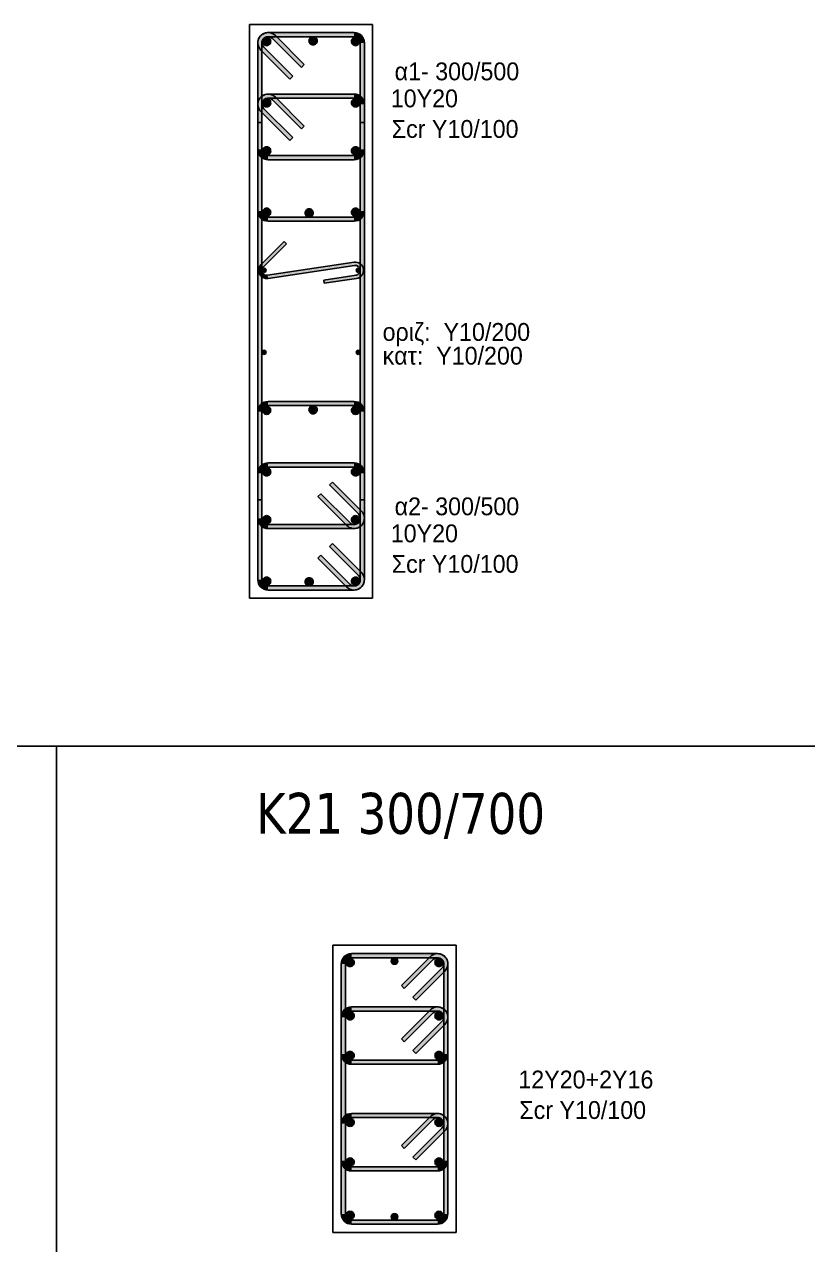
# Model space of a CAD drawing. Header units: millimetres. Extents: x -2171 to 1563, y -1758 to -1505.
# Drawn here: x 288.36 to 297.92, y -1616.66 to -1601.78 of the extents above; entities that cross this region are included whole.
import ezdxf

# ---------------------------------------------------------------- set-up
doc = ezdxf.new("R2010")
doc.units = ezdxf.units.MM
for name, color, linetype in [('Col_Det', 7, 'Continuous'), ('Col_Det_Fill', 7, 'Continuous'), ('Geo_Col_Pro_1', 7, 'Continuous'), ('pinakaki', 153, 'Continuous')]:
    doc.layers.add(name, color=color, linetype=linetype)
doc.styles.add('S1Arl22_b_934_161', font='arial.ttf', dxfattribs={"width": 0.933629, "height": 0.002175})
doc.styles.get("Standard").update_dxf_attribs({"font": 'tahoma.ttf'})

msp = doc.modelspace()

# ---------------------------------------------------------------- hatches: boundary and pattern name
at = {"layer": 'Col_Det_Fill'}
for color, points in [(252, [(291.3865, -1601.9473), (291.4218, -1601.912, 0.6681786), (291.2084, -1602.0004), (291.2584, -1602.0004, -0.6681786)]), (252, [(291.3334, -1601.9254), (291.3334, -1601.8754, 0.6681786), (291.245, -1602.0887), (291.2804, -1602.0534, -0.6681786)]), (252, [(292.3834, -1601.9254), (292.3834, -1601.8754), (291.3334, -1601.8754), (291.3334, -1601.9254)]), (252, [(292.4584, -1602.0004), (292.5084, -1602.0004, 0.4142136), (292.3834, -1601.8754), (292.3834, -1601.9254, -0.4142136)]), (252, [(291.2584, -1602.0004), (291.2084, -1602.0004), (291.2084, -1604.0504), (291.2584, -1604.0504)]), (12, [(291.3157, -1601.9327, 0.4142136), (291.2657, -1601.9827, 0.4142136), (291.3157, -1602.0327, 0.4142136), (291.3657, -1601.9827, 0.4142136)]), (252, [(291.74, -1602.3009), (291.7754, -1602.2655), (291.4218, -1601.912), (291.3865, -1601.9473)]), (133, [(291.8825, -1601.9254, 0.4142136), (291.8325, -1601.9754, 0.4142136), (291.8825, -1602.0254, 0.4142136), (291.9325, -1601.9754, 0.4142136)]), (12, [(292.4011, -1601.9327, 0.4142136), (292.3511, -1601.9827, 0.4142136), (292.4011, -1602.0327, 0.4142136), (292.4511, -1601.9827, 0.4142136)]), (252, [(292.4584, -1604.0504), (292.5084, -1604.0504), (292.5084, -1602.0004), (292.4584, -1602.0004)]), (252, [(291.2804, -1602.0534), (291.245, -1602.0887), (291.5986, -1602.4423), (291.6339, -1602.4069)]), (252, [(291.3865, -1602.6973), (291.4218, -1602.662, 0.6681786), (291.2084, -1602.7504), (291.2584, -1602.7504, -0.6681786)]), (252, [(291.3334, -1602.6754), (291.3334, -1602.6254, 0.6681786), (291.245, -1602.8387), (291.2804, -1602.8034, -0.6681786)]), (252, [(292.3834, -1602.6754), (292.3834, -1602.6254), (291.3334, -1602.6254), (291.3334, -1602.6754)]), (252, [(292.4584, -1602.7504), (292.5084, -1602.7504, 0.4142136), (292.3834, -1602.6254), (292.3834, -1602.6754, -0.4142136)]), (252, [(291.2584, -1602.7504), (291.2084, -1602.7504), (291.2084, -1603.3004), (291.2584, -1603.3004)]), (56, [(291.3157, -1602.6827, 0.4142136), (291.2657, -1602.7327, 0.4142136), (291.3157, -1602.7827, 0.4142136), (291.3657, -1602.7327, 0.4142136)]), (252, [(291.74, -1603.0509), (291.7754, -1603.0155), (291.4218, -1602.662), (291.3865, -1602.6973)]), (56, [(292.4011, -1602.6827, 0.4142136), (292.3511, -1602.7327, 0.4142136), (292.4011, -1602.7827, 0.4142136), (292.4511, -1602.7327, 0.4142136)]), (252, [(292.4584, -1603.3004), (292.5084, -1603.3004), (292.5084, -1602.7504), (292.4584, -1602.7504)]), (252, [(291.2804, -1602.8034), (291.245, -1602.8387), (291.5986, -1603.1923), (291.6339, -1603.1569)]), (252, [(291.2584, -1602.9738), (291.2084, -1602.9738), (291.2084, -1607.5769), (291.2584, -1607.5769)]), (252, [(292.4584, -1607.5769), (292.5084, -1607.5769), (292.5084, -1602.9738), (292.4584, -1602.9738)]), (252, [(291.2584, -1603.3004), (291.2084, -1603.3004, 0.4142136), (291.3334, -1603.4254), (291.3334, -1603.3754, -0.4142136)]), (56, [(291.3157, -1603.268, 0.4142136), (291.2657, -1603.318, 0.4142136), (291.3157, -1603.368, 0.4142136), (291.3657, -1603.318, 0.4142136)]), (252, [(291.3334, -1603.3754), (291.3334, -1603.4254), (292.3834, -1603.4254), (292.3834, -1603.3754)]), (56, [(292.4011, -1603.268, 0.4142136), (292.3511, -1603.318, 0.4142136), (292.4011, -1603.368, 0.4142136), (292.4511, -1603.318, 0.4142136)]), (252, [(292.3834, -1603.3754), (292.3834, -1603.4254, 0.4142136), (292.5084, -1603.3004), (292.4584, -1603.3004, -0.4142136)]), (252, [(291.2584, -1604.0504), (291.2084, -1604.0504, 0.4142136), (291.3334, -1604.1754), (291.3334, -1604.1254, -0.4142136)]), (12, [(291.3157, -1604.018, 0.4142136), (291.2657, -1604.068, 0.4142136), (291.3157, -1604.118, 0.4142136), (291.3657, -1604.068, 0.4142136)]), (133, [(291.8343, -1604.0254, 0.4142136), (291.7843, -1604.0754, 0.4142136), (291.8343, -1604.1254, 0.4142136), (291.8843, -1604.0754, 0.4142136)]), (12, [(292.4011, -1604.018, 0.4142136), (292.3511, -1604.068, 0.4142136), (292.4011, -1604.118, 0.4142136), (292.4511, -1604.068, 0.4142136)]), (252, [(292.3834, -1604.1254), (292.3834, -1604.1754, 0.4142136), (292.5084, -1604.0504), (292.4584, -1604.0504, -0.4142136)]), (252, [(291.3334, -1604.1254), (291.3334, -1604.1754), (292.3834, -1604.1754), (292.3834, -1604.1254)]), (252, [(291.2477, -1604.7049), (291.276, -1604.7332), (291.5588, -1604.4503), (291.5306, -1604.4221)]), (252, [(291.3332, -1604.8745), (291.3273, -1604.8349, -0.7233449), (291.276, -1604.7332), (291.2477, -1604.7049, 0.7233449)]), (252, [(292.3895, -1604.7163), (292.3836, -1604.6767), (291.3273, -1604.8349), (291.3332, -1604.8745)]), (252, [(292.4073, -1604.8349), (292.4132, -1604.8745, 1), (292.3836, -1604.6767), (292.3895, -1604.7163, -1)]), (133, [(291.2834, -1604.8006, 0.4142136), (291.3084, -1604.7756, 0.4142136), (291.2834, -1604.7506, 0.4142136), (291.2584, -1604.7756, 0.4142136)]), (252, [(292.0117, -1604.8942), (292.0176, -1604.9338), (292.4132, -1604.8745), (292.4073, -1604.8349)]), (133, [(292.4334, -1604.8006, 0.4142136), (292.4584, -1604.7756, 0.4142136), (292.4334, -1604.7506, 0.4142136), (292.4084, -1604.7756, 0.4142136)]), (133, [(291.2834, -1605.8001, 0.4142136), (291.3084, -1605.7751, 0.4142136), (291.2834, -1605.7501, 0.4142136), (291.2584, -1605.7751, 0.4142136)]), (133, [(292.4334, -1605.8001, 0.4142136), (292.4584, -1605.7751, 0.4142136), (292.4334, -1605.7501, 0.4142136), (292.4084, -1605.7751, 0.4142136)]), (252, [(291.3334, -1606.4254), (291.3334, -1606.3754, 0.4142136), (291.2084, -1606.5004), (291.2584, -1606.5004, -0.4142136)]), (252, [(291.2584, -1606.5004), (291.2084, -1606.5004), (291.2084, -1608.5504), (291.2584, -1608.5504)]), (12, [(291.3157, -1606.5327, 0.4142136), (291.3657, -1606.4827, 0.4142136), (291.3157, -1606.4327, 0.4142136), (291.2657, -1606.4827, 0.4142136)]), (252, [(292.3834, -1606.4254), (292.3834, -1606.3754), (291.3334, -1606.3754), (291.3334, -1606.4254)]), (133, [(291.8825, -1606.5254, 0.4142136), (291.9325, -1606.4754, 0.4142136), (291.8825, -1606.4254, 0.4142136), (291.8325, -1606.4754, 0.4142136)]), (12, [(292.4011, -1606.5327, 0.4142136), (292.4511, -1606.4827, 0.4142136), (292.4011, -1606.4327, 0.4142136), (292.3511, -1606.4827, 0.4142136)]), (252, [(292.4584, -1606.5004), (292.5084, -1606.5004, 0.4142136), (292.3834, -1606.3754), (292.3834, -1606.4254, -0.4142136)]), (252, [(292.4584, -1608.5504), (292.5084, -1608.5504), (292.5084, -1606.5004), (292.4584, -1606.5004)]), (252, [(291.3334, -1607.1754), (291.3334, -1607.1254, 0.4142136), (291.2084, -1607.2504), (291.2584, -1607.2504, -0.4142136)]), (56, [(291.3157, -1607.2827, 0.4142136), (291.3657, -1607.2327, 0.4142136), (291.3157, -1607.1827, 0.4142136), (291.2657, -1607.2327, 0.4142136)]), (252, [(292.3834, -1607.1754), (292.3834, -1607.1254), (291.3334, -1607.1254), (291.3334, -1607.1754)]), (56, [(292.4011, -1607.2827, 0.4142136), (292.4511, -1607.2327, 0.4142136), (292.4011, -1607.1827, 0.4142136), (292.3511, -1607.2327, 0.4142136)]), (252, [(292.4584, -1607.2504), (292.5084, -1607.2504, 0.4142136), (292.3834, -1607.1254), (292.3834, -1607.1754, -0.4142136)]), (252, [(291.2584, -1607.2504), (291.2084, -1607.2504), (291.2084, -1607.8004), (291.2584, -1607.8004)]), (252, [(292.4365, -1607.7473), (292.4718, -1607.712), (292.1183, -1607.3584), (292.0829, -1607.3938)]), (252, [(292.4584, -1607.8004), (292.5084, -1607.8004), (292.5084, -1607.2504), (292.4584, -1607.2504)]), (252, [(291.9768, -1607.4998), (291.9415, -1607.5352), (292.295, -1607.8887), (292.3304, -1607.8534)]), (252, [(291.2584, -1607.8004), (291.2084, -1607.8004, 0.4142136), (291.3334, -1607.9254), (291.3334, -1607.8754, -0.4142136)]), (56, [(291.3157, -1607.868, 0.4142136), (291.3657, -1607.818, 0.4142136), (291.3157, -1607.768, 0.4142136), (291.2657, -1607.818, 0.4142136)]), (252, [(292.3304, -1607.8534), (292.295, -1607.8887, 0.6681786), (292.5084, -1607.8004), (292.4584, -1607.8004, -0.6681786)]), (56, [(292.4011, -1607.868, 0.4142136), (292.4511, -1607.818, 0.4142136), (292.4011, -1607.768, 0.4142136), (292.3511, -1607.818, 0.4142136)]), (252, [(292.3834, -1607.8754), (292.3834, -1607.9254, 0.6681786), (292.4718, -1607.712), (292.4365, -1607.7473, -0.6681786)]), (252, [(291.3334, -1607.8754), (291.3334, -1607.9254), (292.3834, -1607.9254), (292.3834, -1607.8754)]), (252, [(292.4365, -1608.4973), (292.4718, -1608.462), (292.1183, -1608.1084), (292.0829, -1608.1438)]), (252, [(291.9768, -1608.2498), (291.9415, -1608.2852), (292.295, -1608.6387), (292.3304, -1608.6034)]), (252, [(291.2584, -1608.5504), (291.2084, -1608.5504, 0.4142136), (291.3334, -1608.6754), (291.3334, -1608.6254, -0.4142136)]), (12, [(291.3157, -1608.618, 0.4142136), (291.3657, -1608.568, 0.4142136), (291.3157, -1608.518, 0.4142136), (291.2657, -1608.568, 0.4142136)]), (133, [(291.8343, -1608.6254, 0.4142136), (291.8843, -1608.5754, 0.4142136), (291.8343, -1608.5254, 0.4142136), (291.7843, -1608.5754, 0.4142136)]), (252, [(292.3304, -1608.6034), (292.295, -1608.6387, 0.6681786), (292.5084, -1608.5504), (292.4584, -1608.5504, -0.6681786)]), (12, [(292.4011, -1608.618, 0.4142136), (292.4511, -1608.568, 0.4142136), (292.4011, -1608.518, 0.4142136), (292.3511, -1608.568, 0.4142136)]), (252, [(292.3834, -1608.6254), (292.3834, -1608.6754, 0.6681786), (292.4718, -1608.462), (292.4365, -1608.4973, -0.6681786)]), (252, [(291.3334, -1608.6254), (291.3334, -1608.6754), (292.3834, -1608.6754), (292.3834, -1608.6254)]), (252, [(292.2768, -1613.2359), (292.2268, -1613.2359, -0.4142136), (292.3518, -1613.1109), (292.3518, -1613.1609, 0.4142136)]), (12, [(292.3841, -1613.2182, 0.4142136), (292.3341, -1613.1682, 0.4142136), (292.2841, -1613.2182, 0.4142136), (292.3341, -1613.2682, 0.4142136)]), (252, [(292.3518, -1613.1609), (292.3518, -1613.1109), (293.4018, -1613.1109), (293.4018, -1613.1609)]), (12, [(292.9169, -1613.2009, 0.4142136), (292.8769, -1613.1609, 0.4142136), (292.8369, -1613.2009, 0.4142136), (292.8769, -1613.2409, 0.4142136)]), (252, [(292.9952, -1613.5364), (292.9599, -1613.501), (293.3134, -1613.1475), (293.3488, -1613.1828)]), (252, [(293.3488, -1613.1828), (293.3134, -1613.1475, -0.6681786), (293.5268, -1613.2359), (293.4768, -1613.2359, 0.6681786)]), (12, [(293.4695, -1613.2182, 0.4142136), (293.4195, -1613.1682, 0.4142136), (293.3695, -1613.2182, 0.4142136), (293.4195, -1613.2682, 0.4142136)]), (252, [(293.4018, -1613.1609), (293.4018, -1613.1109, -0.6681786), (293.4902, -1613.3243), (293.4548, -1613.2889, 0.6681786)]), (252, [(292.2768, -1616.2859), (292.2268, -1616.2859), (292.2268, -1613.2359), (292.2768, -1613.2359)]), (252, [(293.4548, -1613.2889), (293.4902, -1613.3243), (293.1366, -1613.6778), (293.1013, -1613.6425)]), (252, [(293.4768, -1613.2359), (293.5268, -1613.2359), (293.5268, -1616.2859), (293.4768, -1616.2859)]), (252, [(292.2768, -1613.8859), (292.2268, -1613.8859, -0.4142136), (292.3518, -1613.7609), (292.3518, -1613.8109, 0.4142136)]), (252, [(292.3518, -1613.8109), (292.3518, -1613.7609), (293.4018, -1613.7609), (293.4018, -1613.8109)]), (252, [(293.3488, -1613.8328), (293.3134, -1613.7975, -0.6681786), (293.5268, -1613.8859), (293.4768, -1613.8859, 0.6681786)]), (252, [(293.4018, -1613.8109), (293.4018, -1613.7609, -0.6681786), (293.4902, -1613.9743), (293.4548, -1613.9389, 0.6681786)]), (252, [(292.2768, -1614.3359), (292.2268, -1614.3359), (292.2268, -1613.8859), (292.2768, -1613.8859)]), (56, [(292.3841, -1613.8682, 0.4142136), (292.3341, -1613.8182, 0.4142136), (292.2841, -1613.8682, 0.4142136), (292.3341, -1613.9182, 0.4142136)]), (252, [(292.9952, -1614.1864), (292.9599, -1614.151), (293.3134, -1613.7975), (293.3488, -1613.8328)]), (252, [(293.4548, -1613.9389), (293.4902, -1613.9743), (293.1366, -1614.3278), (293.1013, -1614.2925)]), (56, [(293.4695, -1613.8682, 0.4142136), (293.4195, -1613.8182, 0.4142136), (293.3695, -1613.8682, 0.4142136), (293.4195, -1613.9182, 0.4142136)]), (252, [(293.4768, -1613.8859), (293.5268, -1613.8859), (293.5268, -1614.3359), (293.4768, -1614.3359)]), (252, [(292.3518, -1614.4109), (292.3518, -1614.4609, -0.4142136), (292.2268, -1614.3359), (292.2768, -1614.3359, 0.4142136)]), (56, [(292.3841, -1614.3536, 0.4142136), (292.3341, -1614.3036, 0.4142136), (292.2841, -1614.3536, 0.4142136), (292.3341, -1614.4036, 0.4142136)]), (56, [(293.4695, -1614.3536, 0.4142136), (293.4195, -1614.3036, 0.4142136), (293.3695, -1614.3536, 0.4142136), (293.4195, -1614.4036, 0.4142136)]), (252, [(293.4768, -1614.3359), (293.5268, -1614.3359, -0.4142136), (293.4018, -1614.4609), (293.4018, -1614.4109, 0.4142136)]), (252, [(293.4018, -1614.4109), (293.4018, -1614.4609), (292.3518, -1614.4609), (292.3518, -1614.4109)]), (252, [(292.2768, -1615.1859), (292.2268, -1615.1859, -0.4142136), (292.3518, -1615.0609), (292.3518, -1615.1109, 0.4142136)]), (56, [(292.3841, -1615.1682, 0.4142136), (292.3341, -1615.1182, 0.4142136), (292.2841, -1615.1682, 0.4142136), (292.3341, -1615.2182, 0.4142136)]), (252, [(292.3518, -1615.1109), (292.3518, -1615.0609), (293.4018, -1615.0609), (293.4018, -1615.1109)]), (252, [(292.9952, -1615.4864), (292.9599, -1615.451), (293.3134, -1615.0975), (293.3488, -1615.1328)]), (252, [(293.3488, -1615.1328), (293.3134, -1615.0975, -0.6681786), (293.5268, -1615.1859), (293.4768, -1615.1859, 0.6681786)]), (56, [(293.4695, -1615.1682, 0.4142136), (293.4195, -1615.1182, 0.4142136), (293.3695, -1615.1682, 0.4142136), (293.4195, -1615.2182, 0.4142136)]), (252, [(293.4018, -1615.1109), (293.4018, -1615.0609, -0.6681786), (293.4902, -1615.2743), (293.4548, -1615.2389, 0.6681786)]), (252, [(292.2768, -1615.6359), (292.2268, -1615.6359), (292.2268, -1615.1859), (292.2768, -1615.1859)]), (252, [(293.4548, -1615.2389), (293.4902, -1615.2743), (293.1366, -1615.6278), (293.1013, -1615.5925)]), (252, [(293.4768, -1615.1859), (293.5268, -1615.1859), (293.5268, -1615.6359), (293.4768, -1615.6359)]), (252, [(292.3518, -1615.7109), (292.3518, -1615.7609, -0.4142136), (292.2268, -1615.6359), (292.2768, -1615.6359, 0.4142136)]), (56, [(292.3841, -1615.6536, 0.4142136), (292.3341, -1615.6036, 0.4142136), (292.2841, -1615.6536, 0.4142136), (292.3341, -1615.7036, 0.4142136)]), (252, [(293.4018, -1615.7109), (293.4018, -1615.7609), (292.3518, -1615.7609), (292.3518, -1615.7109)]), (56, [(293.4695, -1615.6536, 0.4142136), (293.4195, -1615.6036, 0.4142136), (293.3695, -1615.6536, 0.4142136), (293.4195, -1615.7036, 0.4142136)]), (252, [(293.4768, -1615.6359), (293.5268, -1615.6359, -0.4142136), (293.4018, -1615.7609), (293.4018, -1615.7109, 0.4142136)]), (252, [(292.3518, -1616.3609), (292.3518, -1616.4109, -0.4142136), (292.2268, -1616.2859), (292.2768, -1616.2859, 0.4142136)]), (12, [(292.3841, -1616.3036, 0.4142136), (292.3341, -1616.2536, 0.4142136), (292.2841, -1616.3036, 0.4142136), (292.3341, -1616.3536, 0.4142136)]), (12, [(292.9168, -1616.3209, 0.4142136), (292.8768, -1616.2809, 0.4142136), (292.8368, -1616.3209, 0.4142136), (292.8768, -1616.3609, 0.4142136)]), (12, [(293.4695, -1616.3036, 0.4142136), (293.4195, -1616.2536, 0.4142136), (293.3695, -1616.3036, 0.4142136), (293.4195, -1616.3536, 0.4142136)]), (252, [(293.4768, -1616.2859), (293.5268, -1616.2859, -0.4142136), (293.4018, -1616.4109), (293.4018, -1616.3609, 0.4142136)]), (252, [(293.4018, -1616.3609), (293.4018, -1616.4109), (292.3518, -1616.4109), (292.3518, -1616.3609)])]:
    msp.add_hatch(color=color, dxfattribs=at).paths.add_polyline_path(points)

# ---------------------------------------------------------------- linework, layer by layer
at = {"layer": 'Col_Det', "color": 7}
for points in [[(292.6084, -1601.7754), (291.1084, -1601.7754)], [(291.1084, -1601.7754), (291.1084, -1608.7754)], [(292.3834, -1601.8754), (291.3334, -1601.8754)], [(292.6084, -1608.7754), (292.6084, -1601.7754)], [(291.2084, -1602.0004), (291.2084, -1604.0504)], [(291.2584, -1604.0504), (291.2584, -1602.0004)], [(291.3334, -1601.9254), (292.3834, -1601.9254)], [(291.3865, -1601.9473), (291.74, -1602.3009)], [(291.7754, -1602.2655), (291.4218, -1601.912)], [(292.4584, -1602.0004), (292.4584, -1604.0504)], [(292.5084, -1604.0504), (292.5084, -1602.0004)], [(291.245, -1602.0887), (291.5986, -1602.4423)], [(291.6339, -1602.4069), (291.2804, -1602.0534)], [(291.74, -1602.3009), (291.7754, -1602.2655)], [(291.5986, -1602.4423), (291.6339, -1602.4069)], [(292.3834, -1602.6254), (291.3334, -1602.6254)], [(291.2084, -1602.7504), (291.2084, -1603.3004)], [(291.2584, -1603.3004), (291.2584, -1602.7504)], [(291.3334, -1602.6754), (292.3834, -1602.6754)], [(291.3865, -1602.6973), (291.74, -1603.0509)], [(291.7754, -1603.0155), (291.4218, -1602.662)], [(292.4584, -1602.7504), (292.4584, -1603.3004)], [(292.5084, -1603.3004), (292.5084, -1602.7504)], [(291.245, -1602.8387), (291.5986, -1603.1923)], [(291.6339, -1603.1569), (291.2804, -1602.8034)], [(291.2584, -1602.9738), (291.2084, -1602.9738)], [(291.2084, -1602.9738), (291.2084, -1607.5769)], [(291.2584, -1607.5769), (291.2584, -1602.9738)], [(291.74, -1603.0509), (291.7754, -1603.0155)], [(292.5084, -1602.9738), (292.4584, -1602.9738)], [(292.4584, -1602.9738), (292.4584, -1607.5769)], [(292.5084, -1607.5769), (292.5084, -1602.9738)], [(291.5986, -1603.1923), (291.6339, -1603.1569)], [(292.3834, -1603.3754), (291.3334, -1603.3754)], [(291.3334, -1603.4254), (292.3834, -1603.4254)], [(292.3834, -1604.1254), (291.3334, -1604.1254)], [(291.3334, -1604.1754), (292.3834, -1604.1754)], [(291.5306, -1604.4221), (291.2477, -1604.7049)], [(291.276, -1604.7332), (291.5588, -1604.4503)], [(291.5588, -1604.4503), (291.5306, -1604.4221)], [(292.3836, -1604.6767), (291.3273, -1604.8349)], [(291.3332, -1604.8745), (292.3895, -1604.7163)], [(292.4073, -1604.8349), (292.0117, -1604.8942)], [(292.0117, -1604.8942), (292.0176, -1604.9338)], [(292.0176, -1604.9338), (292.4132, -1604.8745)], [(291.2084, -1606.5004), (291.2084, -1608.5504)], [(291.2584, -1608.5504), (291.2584, -1606.5004)], [(292.3834, -1606.3754), (291.3334, -1606.3754)], [(291.3334, -1606.4254), (292.3834, -1606.4254)], [(292.4584, -1606.5004), (292.4584, -1608.5504)], [(292.5084, -1608.5504), (292.5084, -1606.5004)], [(292.3834, -1607.1254), (291.3334, -1607.1254)], [(291.3334, -1607.1754), (292.3834, -1607.1754)], [(291.2084, -1607.2504), (291.2084, -1607.8004)], [(291.2584, -1607.8004), (291.2584, -1607.2504)], [(292.1183, -1607.3584), (292.0829, -1607.3938)], [(292.0829, -1607.3938), (292.4365, -1607.7473)], [(292.4718, -1607.712), (292.1183, -1607.3584)], [(292.4584, -1607.2504), (292.4584, -1607.8004)], [(292.5084, -1607.8004), (292.5084, -1607.2504)], [(291.9768, -1607.4998), (291.9415, -1607.5352)], [(291.9415, -1607.5352), (292.295, -1607.8887)], [(292.3304, -1607.8534), (291.9768, -1607.4998)], [(291.2084, -1607.5769), (291.2584, -1607.5769)], [(292.4584, -1607.5769), (292.5084, -1607.5769)], [(292.3834, -1607.8754), (291.3334, -1607.8754)], [(291.3334, -1607.9254), (292.3834, -1607.9254)], [(292.1183, -1608.1084), (292.0829, -1608.1438)], [(292.4718, -1608.462), (292.1183, -1608.1084)], [(291.9768, -1608.2498), (291.9415, -1608.2852)], [(291.9415, -1608.2852), (292.295, -1608.6387)], [(292.3304, -1608.6034), (291.9768, -1608.2498)], [(292.0829, -1608.1438), (292.4365, -1608.4973)], [(292.3834, -1608.6254), (291.3334, -1608.6254)], [(291.3334, -1608.6754), (292.3834, -1608.6754)], [(291.1084, -1608.7754), (292.6084, -1608.7754)], [(293.6293, -1613.0084), (292.1243, -1613.0084)], [(292.1243, -1613.0084), (292.1243, -1616.5134)], [(293.6293, -1616.5134), (293.6293, -1613.0084)], [(292.3518, -1613.1109), (293.4018, -1613.1109)], [(293.4018, -1613.1609), (292.3518, -1613.1609)], [(292.9599, -1613.501), (293.3134, -1613.1475)], [(293.3488, -1613.1828), (292.9952, -1613.5364)], [(292.2268, -1616.2859), (292.2268, -1613.2359)], [(292.2768, -1613.2359), (292.2768, -1616.2859)], [(293.1013, -1613.6425), (293.4548, -1613.2889)], [(293.4902, -1613.3243), (293.1366, -1613.6778)], [(293.4768, -1616.2859), (293.4768, -1613.2359)], [(293.5268, -1613.2359), (293.5268, -1616.2859)], [(292.9952, -1613.5364), (292.9599, -1613.501)], [(293.1366, -1613.6778), (293.1013, -1613.6425)], [(292.3518, -1613.7609), (293.4018, -1613.7609)], [(292.2268, -1614.3359), (292.2268, -1613.8859)], [(292.2768, -1613.8859), (292.2768, -1614.3359)], [(293.4018, -1613.8109), (292.3518, -1613.8109)], [(292.9599, -1614.151), (293.3134, -1613.7975)], [(293.3488, -1613.8328), (292.9952, -1614.1864)], [(293.1013, -1614.2925), (293.4548, -1613.9389)], [(293.4768, -1614.3359), (293.4768, -1613.8859)], [(293.5268, -1613.8859), (293.5268, -1614.3359)], [(293.4902, -1613.9743), (293.1366, -1614.3278)], [(292.9952, -1614.1864), (292.9599, -1614.151)], [(293.1366, -1614.3278), (293.1013, -1614.2925)], [(292.3518, -1614.4109), (293.4018, -1614.4109)], [(293.4018, -1614.4609), (292.3518, -1614.4609)], [(292.3518, -1615.0609), (293.4018, -1615.0609)], [(293.4018, -1615.1109), (292.3518, -1615.1109)], [(292.9599, -1615.451), (293.3134, -1615.0975)], [(293.3488, -1615.1328), (292.9952, -1615.4864)], [(292.2268, -1615.6359), (292.2268, -1615.1859)], [(292.2768, -1615.1859), (292.2768, -1615.6359)], [(293.1013, -1615.5925), (293.4548, -1615.2389)], [(293.4902, -1615.2743), (293.1366, -1615.6278)], [(293.4768, -1615.6359), (293.4768, -1615.1859)], [(293.5268, -1615.1859), (293.5268, -1615.6359)], [(292.9952, -1615.4864), (292.9599, -1615.451)], [(292.3518, -1615.7109), (293.4018, -1615.7109)], [(293.1366, -1615.6278), (293.1013, -1615.5925)], [(293.4018, -1615.7609), (292.3518, -1615.7609)], [(292.3518, -1616.3609), (293.4018, -1616.3609)], [(293.4018, -1616.4109), (292.3518, -1616.4109)], [(292.1243, -1616.5134), (293.6293, -1616.5134)]]:
    msp.add_lwpolyline(points, dxfattribs=at)
for points in [[(291.4218, -1601.912, 0.6681786), (291.2084, -1602.0004)], [(291.3334, -1601.8754, 0.6681786), (291.245, -1602.0887)], [(292.5084, -1602.0004, 0.4142136), (292.3834, -1601.8754)], [(291.2584, -1602.0004, -0.6681786), (291.3865, -1601.9473, -0.6681786)], [(291.2804, -1602.0534, -0.6681786), (291.3334, -1601.9254, -0.6681786)], [(291.3157, -1601.9327, 0.4142136), (291.2657, -1601.9827, 0.4142136)], [(291.2657, -1601.9827, 0.4142136), (291.3157, -1602.0327, 0.4142136)], [(291.3657, -1601.9827, 0.4142136), (291.3157, -1601.9327, 0.4142136)], [(291.3157, -1602.0327, 0.4142136), (291.3657, -1601.9827, 0.4142136)], [(291.8825, -1601.9254, 0.4142136), (291.8325, -1601.9754, 0.4142136)], [(291.8325, -1601.9754, 0.4142136), (291.8825, -1602.0254, 0.4142136)], [(291.9325, -1601.9754, 0.4142136), (291.8825, -1601.9254, 0.4142136)], [(291.8825, -1602.0254, 0.4142136), (291.9325, -1601.9754, 0.4142136)], [(292.4011, -1601.9327, 0.4142136), (292.3511, -1601.9827, 0.4142136)], [(292.3511, -1601.9827, 0.4142136), (292.4011, -1602.0327, 0.4142136)], [(292.3834, -1601.9254, -0.4142136), (292.4584, -1602.0004, -0.4142136)], [(292.4511, -1601.9827, 0.4142136), (292.4011, -1601.9327, 0.4142136)], [(292.4011, -1602.0327, 0.4142136), (292.4511, -1601.9827, 0.4142136)], [(291.4218, -1602.662, 0.6681786), (291.2084, -1602.7504)], [(291.3334, -1602.6254, 0.6681786), (291.245, -1602.8387)], [(292.5084, -1602.7504, 0.4142136), (292.3834, -1602.6254)], [(291.2584, -1602.7504, -0.6681786), (291.3865, -1602.6973, -0.6681786)], [(291.2804, -1602.8034, -0.6681786), (291.3334, -1602.6754, -0.6681786)], [(291.3157, -1602.6827, 0.4142136), (291.2657, -1602.7327, 0.4142136)], [(291.2657, -1602.7327, 0.4142136), (291.3157, -1602.7827, 0.4142136)], [(291.3657, -1602.7327, 0.4142136), (291.3157, -1602.6827, 0.4142136)], [(291.3157, -1602.7827, 0.4142136), (291.3657, -1602.7327, 0.4142136)], [(292.4011, -1602.6827, 0.4142136), (292.3511, -1602.7327, 0.4142136)], [(292.3511, -1602.7327, 0.4142136), (292.4011, -1602.7827, 0.4142136)], [(292.3834, -1602.6754, -0.4142136), (292.4584, -1602.7504, -0.4142136)], [(292.4511, -1602.7327, 0.4142136), (292.4011, -1602.6827, 0.4142136)], [(292.4011, -1602.7827, 0.4142136), (292.4511, -1602.7327, 0.4142136)], [(291.2084, -1603.3004, 0.4142136), (291.3334, -1603.4254)], [(291.3334, -1603.3754, -0.4142136), (291.2584, -1603.3004, -0.4142136)], [(291.3157, -1603.268, 0.4142136), (291.2657, -1603.318, 0.4142136)], [(291.2657, -1603.318, 0.4142136), (291.3157, -1603.368, 0.4142136)], [(291.3657, -1603.318, 0.4142136), (291.3157, -1603.268, 0.4142136)], [(291.3157, -1603.368, 0.4142136), (291.3657, -1603.318, 0.4142136)], [(292.4011, -1603.268, 0.4142136), (292.3511, -1603.318, 0.4142136)], [(292.3511, -1603.318, 0.4142136), (292.4011, -1603.368, 0.4142136)], [(292.3834, -1603.4254, 0.4142136), (292.5084, -1603.3004)], [(292.4584, -1603.3004, -0.4142136), (292.3834, -1603.3754, -0.4142136)], [(292.4511, -1603.318, 0.4142136), (292.4011, -1603.268, 0.4142136)], [(292.4011, -1603.368, 0.4142136), (292.4511, -1603.318, 0.4142136)], [(291.2084, -1604.0504, 0.4142136), (291.3334, -1604.1754)], [(291.3334, -1604.1254, -0.4142136), (291.2584, -1604.0504, -0.4142136)], [(291.3157, -1604.018, 0.4142136), (291.2657, -1604.068, 0.4142136)], [(291.2657, -1604.068, 0.4142136), (291.3157, -1604.118, 0.4142136)], [(291.3657, -1604.068, 0.4142136), (291.3157, -1604.018, 0.4142136)], [(291.3157, -1604.118, 0.4142136), (291.3657, -1604.068, 0.4142136)], [(291.8343, -1604.0254, 0.4142136), (291.7843, -1604.0754, 0.4142136)], [(291.7843, -1604.0754, 0.4142136), (291.8343, -1604.1254, 0.4142136)], [(291.8843, -1604.0754, 0.4142136), (291.8343, -1604.0254, 0.4142136)], [(291.8343, -1604.1254, 0.4142136), (291.8843, -1604.0754, 0.4142136)], [(292.4011, -1604.018, 0.4142136), (292.3511, -1604.068, 0.4142136)], [(292.3511, -1604.068, 0.4142136), (292.4011, -1604.118, 0.4142136)], [(292.3834, -1604.1754, 0.4142136), (292.5084, -1604.0504)], [(292.4584, -1604.0504, -0.4142136), (292.3834, -1604.1254, -0.4142136)], [(292.4511, -1604.068, 0.4142136), (292.4011, -1604.018, 0.4142136)], [(292.4011, -1604.118, 0.4142136), (292.4511, -1604.068, 0.4142136)], [(291.2477, -1604.7049, 0.7233449), (291.3332, -1604.8745, 0.7233449)], [(292.4132, -1604.8745, 1), (292.3836, -1604.6767)], [(292.3895, -1604.7163, -1), (292.4073, -1604.8349, -1)], [(291.3273, -1604.8349, -0.7233449), (291.276, -1604.7332)], [(291.2834, -1604.7506, 0.4142136), (291.2584, -1604.7756, 0.4142136)], [(291.2584, -1604.7756, 0.4142136), (291.2834, -1604.8006, 0.4142136)], [(291.3084, -1604.7756, 0.4142136), (291.2834, -1604.7506, 0.4142136)], [(291.2834, -1604.8006, 0.4142136), (291.3084, -1604.7756, 0.4142136)], [(292.4334, -1604.7506, 0.4142136), (292.4084, -1604.7756, 0.4142136)], [(292.4084, -1604.7756, 0.4142136), (292.4334, -1604.8006, 0.4142136)], [(292.4584, -1604.7756, 0.4142136), (292.4334, -1604.7506, 0.4142136)], [(292.4334, -1604.8006, 0.4142136), (292.4584, -1604.7756, 0.4142136)], [(291.2834, -1605.7501, 0.4142136), (291.2584, -1605.7751, 0.4142136)], [(291.3084, -1605.7751, 0.4142136), (291.2834, -1605.7501, 0.4142136)], [(292.4334, -1605.7501, 0.4142136), (292.4084, -1605.7751, 0.4142136)], [(292.4584, -1605.7751, 0.4142136), (292.4334, -1605.7501, 0.4142136)], [(291.2584, -1605.7751, 0.4142136), (291.2834, -1605.8001, 0.4142136)], [(291.2834, -1605.8001, 0.4142136), (291.3084, -1605.7751, 0.4142136)], [(292.4084, -1605.7751, 0.4142136), (292.4334, -1605.8001, 0.4142136)], [(292.4334, -1605.8001, 0.4142136), (292.4584, -1605.7751, 0.4142136)], [(291.3334, -1606.3754, 0.4142136), (291.2084, -1606.5004)], [(291.2584, -1606.5004, -0.4142136), (291.3334, -1606.4254, -0.4142136)], [(291.3157, -1606.4327, 0.4142136), (291.2657, -1606.4827, 0.4142136)], [(291.2657, -1606.4827, 0.4142136), (291.3157, -1606.5327, 0.4142136)], [(291.3657, -1606.4827, 0.4142136), (291.3157, -1606.4327, 0.4142136)], [(291.3157, -1606.5327, 0.4142136), (291.3657, -1606.4827, 0.4142136)], [(291.8825, -1606.4254, 0.4142136), (291.8325, -1606.4754, 0.4142136)], [(291.8325, -1606.4754, 0.4142136), (291.8825, -1606.5254, 0.4142136)], [(291.9325, -1606.4754, 0.4142136), (291.8825, -1606.4254, 0.4142136)], [(291.8825, -1606.5254, 0.4142136), (291.9325, -1606.4754, 0.4142136)], [(292.4011, -1606.4327, 0.4142136), (292.3511, -1606.4827, 0.4142136)], [(292.3511, -1606.4827, 0.4142136), (292.4011, -1606.5327, 0.4142136)], [(292.5084, -1606.5004, 0.4142136), (292.3834, -1606.3754)], [(292.3834, -1606.4254, -0.4142136), (292.4584, -1606.5004, -0.4142136)], [(292.4511, -1606.4827, 0.4142136), (292.4011, -1606.4327, 0.4142136)], [(292.4011, -1606.5327, 0.4142136), (292.4511, -1606.4827, 0.4142136)], [(291.3334, -1607.1254, 0.4142136), (291.2084, -1607.2504)], [(291.2584, -1607.2504, -0.4142136), (291.3334, -1607.1754, -0.4142136)], [(291.3157, -1607.1827, 0.4142136), (291.2657, -1607.2327, 0.4142136)], [(291.2657, -1607.2327, 0.4142136), (291.3157, -1607.2827, 0.4142136)], [(291.3657, -1607.2327, 0.4142136), (291.3157, -1607.1827, 0.4142136)], [(291.3157, -1607.2827, 0.4142136), (291.3657, -1607.2327, 0.4142136)], [(292.4011, -1607.1827, 0.4142136), (292.3511, -1607.2327, 0.4142136)], [(292.3511, -1607.2327, 0.4142136), (292.4011, -1607.2827, 0.4142136)], [(292.5084, -1607.2504, 0.4142136), (292.3834, -1607.1254)], [(292.3834, -1607.1754, -0.4142136), (292.4584, -1607.2504, -0.4142136)], [(292.4511, -1607.2327, 0.4142136), (292.4011, -1607.1827, 0.4142136)], [(292.4011, -1607.2827, 0.4142136), (292.4511, -1607.2327, 0.4142136)], [(291.2084, -1607.8004, 0.4142136), (291.3334, -1607.9254)], [(291.3334, -1607.8754, -0.4142136), (291.2584, -1607.8004, -0.4142136)], [(291.3157, -1607.768, 0.4142136), (291.2657, -1607.818, 0.4142136)], [(291.2657, -1607.818, 0.4142136), (291.3157, -1607.868, 0.4142136)], [(291.3657, -1607.818, 0.4142136), (291.3157, -1607.768, 0.4142136)], [(291.3157, -1607.868, 0.4142136), (291.3657, -1607.818, 0.4142136)], [(292.295, -1607.8887, 0.6681786), (292.5084, -1607.8004)], [(292.4584, -1607.8004, -0.6681786), (292.3304, -1607.8534, -0.6681786)], [(292.4011, -1607.768, 0.4142136), (292.3511, -1607.818, 0.4142136)], [(292.3511, -1607.818, 0.4142136), (292.4011, -1607.868, 0.4142136)], [(292.3834, -1607.9254, 0.6681786), (292.4718, -1607.712)], [(292.4365, -1607.7473, -0.6681786), (292.3834, -1607.8754, -0.6681786)], [(292.4511, -1607.818, 0.4142136), (292.4011, -1607.768, 0.4142136)], [(292.4011, -1607.868, 0.4142136), (292.4511, -1607.818, 0.4142136)], [(291.2084, -1608.5504, 0.4142136), (291.3334, -1608.6754)], [(291.3334, -1608.6254, -0.4142136), (291.2584, -1608.5504, -0.4142136)], [(291.3157, -1608.518, 0.4142136), (291.2657, -1608.568, 0.4142136)], [(291.2657, -1608.568, 0.4142136), (291.3157, -1608.618, 0.4142136)], [(291.3657, -1608.568, 0.4142136), (291.3157, -1608.518, 0.4142136)], [(291.3157, -1608.618, 0.4142136), (291.3657, -1608.568, 0.4142136)], [(291.8343, -1608.5254, 0.4142136), (291.7843, -1608.5754, 0.4142136)], [(291.7843, -1608.5754, 0.4142136), (291.8343, -1608.6254, 0.4142136)], [(291.8843, -1608.5754, 0.4142136), (291.8343, -1608.5254, 0.4142136)], [(291.8343, -1608.6254, 0.4142136), (291.8843, -1608.5754, 0.4142136)], [(292.295, -1608.6387, 0.6681786), (292.5084, -1608.5504)], [(292.4584, -1608.5504, -0.6681786), (292.3304, -1608.6034, -0.6681786)], [(292.4011, -1608.518, 0.4142136), (292.3511, -1608.568, 0.4142136)], [(292.3511, -1608.568, 0.4142136), (292.4011, -1608.618, 0.4142136)], [(292.3834, -1608.6754, 0.6681786), (292.4718, -1608.462)], [(292.4365, -1608.4973, -0.6681786), (292.3834, -1608.6254, -0.6681786)], [(292.4511, -1608.568, 0.4142136), (292.4011, -1608.518, 0.4142136)], [(292.4011, -1608.618, 0.4142136), (292.4511, -1608.568, 0.4142136)], [(292.2268, -1613.2359, -0.4142136), (292.3518, -1613.1109)], [(292.3518, -1613.1609, 0.4142136), (292.2768, -1613.2359, 0.4142136)], [(292.3341, -1613.1682, 0.4142136), (292.2841, -1613.2182, 0.4142136)], [(292.3841, -1613.2182, 0.4142136), (292.3341, -1613.1682, 0.4142136)], [(292.8769, -1613.1609, 0.4142136), (292.8369, -1613.2009, 0.4142136)], [(292.8369, -1613.2009, 0.4142136), (292.8769, -1613.2409, 0.4142136)], [(292.9169, -1613.2009, 0.4142136), (292.8769, -1613.1609, 0.4142136)], [(292.8769, -1613.2409, 0.4142136), (292.9169, -1613.2009, 0.4142136)], [(293.3134, -1613.1475, -0.6681786), (293.5268, -1613.2359)], [(293.4768, -1613.2359, 0.6681786), (293.3488, -1613.1828, 0.6681786)], [(293.4195, -1613.1682, 0.4142136), (293.3695, -1613.2182, 0.4142136)], [(293.4018, -1613.1109, -0.6681786), (293.4902, -1613.3243)], [(293.4548, -1613.2889, 0.6681786), (293.4018, -1613.1609, 0.6681786)], [(293.4695, -1613.2182, 0.4142136), (293.4195, -1613.1682, 0.4142136)], [(292.2841, -1613.2182, 0.4142136), (292.3341, -1613.2682, 0.4142136)], [(292.3341, -1613.2682, 0.4142136), (292.3841, -1613.2182, 0.4142136)], [(293.3695, -1613.2182, 0.4142136), (293.4195, -1613.2682, 0.4142136)], [(293.4195, -1613.2682, 0.4142136), (293.4695, -1613.2182, 0.4142136)], [(292.2268, -1613.8859, -0.4142136), (292.3518, -1613.7609)], [(293.3134, -1613.7975, -0.6681786), (293.5268, -1613.8859)], [(293.4018, -1613.7609, -0.6681786), (293.4902, -1613.9743)], [(292.3518, -1613.8109, 0.4142136), (292.2768, -1613.8859, 0.4142136)], [(292.3341, -1613.8182, 0.4142136), (292.2841, -1613.8682, 0.4142136)], [(292.2841, -1613.8682, 0.4142136), (292.3341, -1613.9182, 0.4142136)], [(292.3841, -1613.8682, 0.4142136), (292.3341, -1613.8182, 0.4142136)], [(292.3341, -1613.9182, 0.4142136), (292.3841, -1613.8682, 0.4142136)], [(293.4768, -1613.8859, 0.6681786), (293.3488, -1613.8328, 0.6681786)], [(293.4195, -1613.8182, 0.4142136), (293.3695, -1613.8682, 0.4142136)], [(293.3695, -1613.8682, 0.4142136), (293.4195, -1613.9182, 0.4142136)], [(293.4548, -1613.9389, 0.6681786), (293.4018, -1613.8109, 0.6681786)], [(293.4695, -1613.8682, 0.4142136), (293.4195, -1613.8182, 0.4142136)], [(293.4195, -1613.9182, 0.4142136), (293.4695, -1613.8682, 0.4142136)], [(292.3518, -1614.4609, -0.4142136), (292.2268, -1614.3359)], [(292.2768, -1614.3359, 0.4142136), (292.3518, -1614.4109, 0.4142136)], [(292.3341, -1614.3036, 0.4142136), (292.2841, -1614.3536, 0.4142136)], [(292.2841, -1614.3536, 0.4142136), (292.3341, -1614.4036, 0.4142136)], [(292.3841, -1614.3536, 0.4142136), (292.3341, -1614.3036, 0.4142136)], [(292.3341, -1614.4036, 0.4142136), (292.3841, -1614.3536, 0.4142136)], [(293.4195, -1614.3036, 0.4142136), (293.3695, -1614.3536, 0.4142136)], [(293.3695, -1614.3536, 0.4142136), (293.4195, -1614.4036, 0.4142136)], [(293.5268, -1614.3359, -0.4142136), (293.4018, -1614.4609)], [(293.4018, -1614.4109, 0.4142136), (293.4768, -1614.3359, 0.4142136)], [(293.4695, -1614.3536, 0.4142136), (293.4195, -1614.3036, 0.4142136)], [(293.4195, -1614.4036, 0.4142136), (293.4695, -1614.3536, 0.4142136)], [(292.2268, -1615.1859, -0.4142136), (292.3518, -1615.0609)], [(292.3518, -1615.1109, 0.4142136), (292.2768, -1615.1859, 0.4142136)], [(292.3341, -1615.1182, 0.4142136), (292.2841, -1615.1682, 0.4142136)], [(292.3841, -1615.1682, 0.4142136), (292.3341, -1615.1182, 0.4142136)], [(293.3134, -1615.0975, -0.6681786), (293.5268, -1615.1859)], [(293.4768, -1615.1859, 0.6681786), (293.3488, -1615.1328, 0.6681786)], [(293.4195, -1615.1182, 0.4142136), (293.3695, -1615.1682, 0.4142136)], [(293.4018, -1615.0609, -0.6681786), (293.4902, -1615.2743)], [(293.4548, -1615.2389, 0.6681786), (293.4018, -1615.1109, 0.6681786)], [(293.4695, -1615.1682, 0.4142136), (293.4195, -1615.1182, 0.4142136)], [(292.2841, -1615.1682, 0.4142136), (292.3341, -1615.2182, 0.4142136)], [(292.3341, -1615.2182, 0.4142136), (292.3841, -1615.1682, 0.4142136)], [(293.3695, -1615.1682, 0.4142136), (293.4195, -1615.2182, 0.4142136)], [(293.4195, -1615.2182, 0.4142136), (293.4695, -1615.1682, 0.4142136)], [(292.3518, -1615.7609, -0.4142136), (292.2268, -1615.6359)], [(292.2768, -1615.6359, 0.4142136), (292.3518, -1615.7109, 0.4142136)], [(292.3341, -1615.6036, 0.4142136), (292.2841, -1615.6536, 0.4142136)], [(292.2841, -1615.6536, 0.4142136), (292.3341, -1615.7036, 0.4142136)], [(292.3841, -1615.6536, 0.4142136), (292.3341, -1615.6036, 0.4142136)], [(292.3341, -1615.7036, 0.4142136), (292.3841, -1615.6536, 0.4142136)], [(293.4195, -1615.6036, 0.4142136), (293.3695, -1615.6536, 0.4142136)], [(293.3695, -1615.6536, 0.4142136), (293.4195, -1615.7036, 0.4142136)], [(293.5268, -1615.6359, -0.4142136), (293.4018, -1615.7609)], [(293.4018, -1615.7109, 0.4142136), (293.4768, -1615.6359, 0.4142136)], [(293.4695, -1615.6536, 0.4142136), (293.4195, -1615.6036, 0.4142136)], [(293.4195, -1615.7036, 0.4142136), (293.4695, -1615.6536, 0.4142136)], [(292.3518, -1616.4109, -0.4142136), (292.2268, -1616.2859)], [(292.2768, -1616.2859, 0.4142136), (292.3518, -1616.3609, 0.4142136)], [(292.3341, -1616.2536, 0.4142136), (292.2841, -1616.3036, 0.4142136)], [(292.2841, -1616.3036, 0.4142136), (292.3341, -1616.3536, 0.4142136)], [(292.3841, -1616.3036, 0.4142136), (292.3341, -1616.2536, 0.4142136)], [(292.3341, -1616.3536, 0.4142136), (292.3841, -1616.3036, 0.4142136)], [(292.8768, -1616.2809, 0.4142136), (292.8368, -1616.3209, 0.4142136)], [(292.8368, -1616.3209, 0.4142136), (292.8768, -1616.3609, 0.4142136)], [(292.9168, -1616.3209, 0.4142136), (292.8768, -1616.2809, 0.4142136)], [(292.8768, -1616.3609, 0.4142136), (292.9168, -1616.3209, 0.4142136)], [(293.4195, -1616.2536, 0.4142136), (293.3695, -1616.3036, 0.4142136)], [(293.3695, -1616.3036, 0.4142136), (293.4195, -1616.3536, 0.4142136)], [(293.5268, -1616.2859, -0.4142136), (293.4018, -1616.4109)], [(293.4018, -1616.3609, 0.4142136), (293.4768, -1616.2859, 0.4142136)], [(293.4695, -1616.3036, 0.4142136), (293.4195, -1616.2536, 0.4142136)], [(293.4195, -1616.3536, 0.4142136), (293.4695, -1616.3036, 0.4142136)]]:
    msp.add_lwpolyline(points, format="xyb", dxfattribs=at)
at = {"layer": 'Geo_Col_Pro_1', "color": 4, "linetype": 'Continuous', "ltscale": 0.5}
for p, q in [((268.584, -1610.5817), (298.1087, -1610.5817)), ((288.7521, -1610.5817), (288.7521, -1630.2944))]:
    msp.add_line(p, q, dxfattribs=at)

# ---------------------------------------------------------------- texts
at = {"layer": 'Col_Det', "color": 7, "style": 'S1Arl22_b_934_161', "width": 0.933629}
for s, p in [(' α1- 300/500', (292.799, -1602.4572)), ('10Y20', (292.8304, -1602.7868)), ('Σcr Y10/100', (292.8423, -1603.1593)), ('οριζ:  Y10/200', (292.7308, -1605.6354)), ('κατ:  Y10/200', (292.7308, -1605.9254)), (' α2- 300/500', (292.799, -1607.7632)), ('10Y20', (292.8304, -1608.0928)), ('Σcr Y10/100', (292.8423, -1608.4653)), ('12Y20+2Y16', (294.3873, -1614.7548)), ('Σcr Y10/100', (294.3992, -1615.1273))]:
    msp.add_text(s, height=0.2175, dxfattribs=at).set_placement(p)
at = {"layer": 'pinakaki', "color": 1, "width": 0.933629}
msp.add_text('Κ21 300/700', height=0.5, dxfattribs=at).set_placement((291.189, -1611.6492))

doc.saveas('drawing.dxf')
